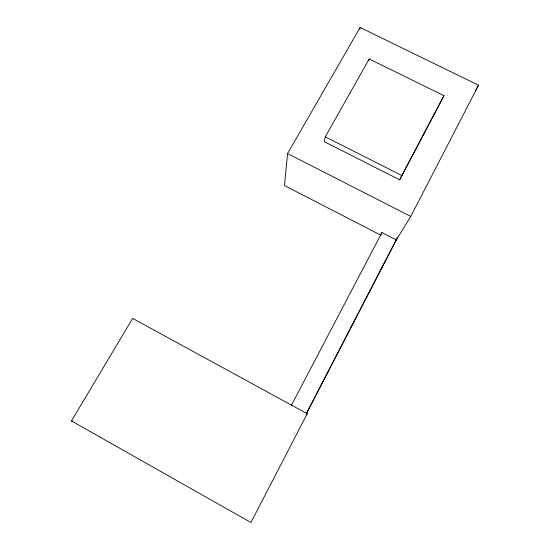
<?xml version="1.0" encoding="UTF-8"?>
<svg xmlns="http://www.w3.org/2000/svg" width="550" height="550" viewBox="0 0 550 550"><rect width="100%" height="100%" fill="white"/><g stroke="black" fill="none" stroke-linecap="round" stroke-linejoin="round"><path stroke-width="0.82" d="M287.574 153.567L284.467 185.556L380.614 235.063L381.954 232.533L396.357 239.944L410.768 216.425L478.548 85.209L360.106 27.5L287.574 153.567L410.768 216.425M325.263 136.833L324.266 141.659L399.699 179.816L443.974 95.679L369.222 58.981L325.263 136.833L401.837 175.512L443.974 95.679M359.714 29.15L360.106 27.5M368.768 60.631L369.222 58.981M399.699 179.816L401.837 175.512M306.536 413.071L315.212 396.303M315.996 394.783L330.584 366.589M331.375 365.069L338.869 350.591M339.653 349.064L397.609 237.077M306.302 413.999L396.357 239.944M307.209 413.71L250.951 522.5L71.452 420.949L132.619 318.429L307.209 413.71L306.075 414.92M291.184 405.742L381.954 232.533M475.537 90.399L478.548 85.209M71.452 420.949L72.978 421.328"/></g></svg>
